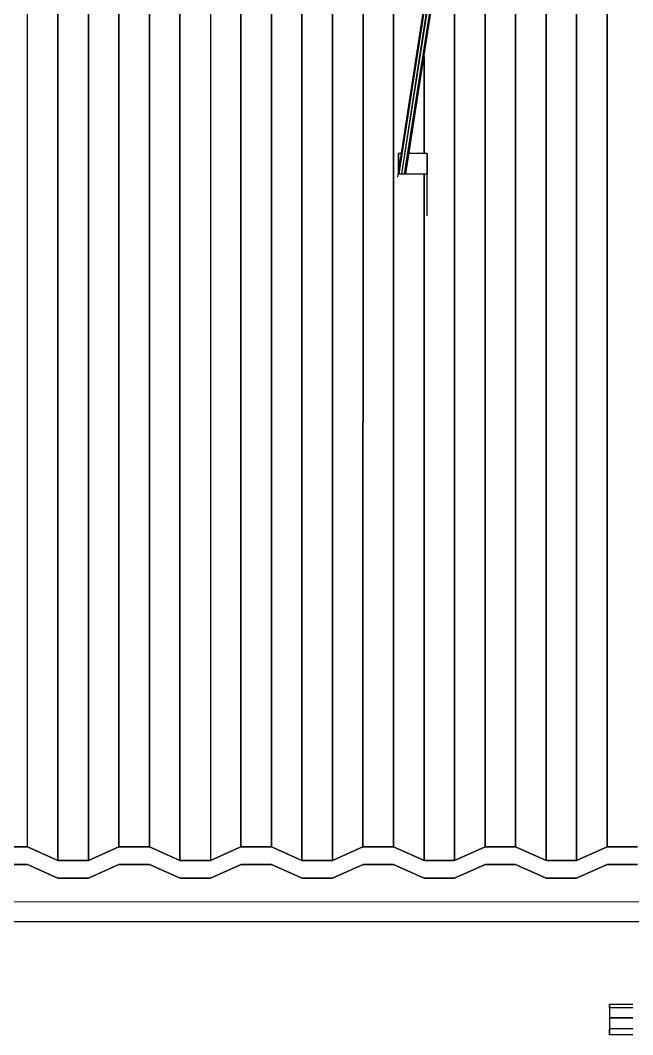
# Model space of a CAD drawing. Extents: x -32 to 51.8, y -51.6 to -5.5.
# Drawn here: x -18.566 to -16.846, y -27.618 to -24.769 of the extents above; entities that cross this region are included whole.
import ezdxf

# ---------------------------------------------------------------- set-up
doc = ezdxf.new("R2010")
doc.units = 0
doc.header["$MEASUREMENT"] = 0
doc.layers.get('0').update_dxf_attribs({"linetype": 'CONTINUOUS'})
doc.layers.add('hachures', color=5, linetype='CONTINUOUS')

msp = doc.modelspace()

# ---------------------------------------------------------------- linework, layer by layer
for p, q in [((-16.8622, -21.0532), (-17.5065, -25.2088)), ((-17.5023, -25.2008), (-16.8546, -21.0532)), ((-16.8622, -21.0532), (-17.5023, -25.2008)), ((-17.4945, -25.2008), (-16.8545, -21.0532)), ((-17.4944, -25.2008), (-16.8464, -21.0532)), ((-17.4864, -25.2008), (-16.8423, -21.0532)), ((-16.8463, -21.0532), (-17.4864, -25.2008)), ((-17.4828, -25.2008), (-16.8423, -21.0532)), ((-16.8707, -21.0919), (-17.5065, -25.2088)), ((-17.4319, -25.1438), (-17.4319, -24.8716)), ((-17.5034, -25.2008), (-17.5034, -25.1438)), ((-17.4965, -25.1438), (-17.5034, -25.1438)), ((-17.5034, -25.1438), (-17.5034, -25.2008)), ((-17.4234, -25.1438), (-17.474, -25.1438)), ((-17.4234, -25.2008), (-17.4234, -25.1438)), ((-17.4234, -25.1438), (-17.4234, -25.2008)), ((-17.5034, -25.2008), (-17.4234, -25.2008)), ((-17.4234, -25.3183), (-17.4234, -25.2008)), ((-18.6319, -27.0912), (-18.5462, -27.0912)), ((-18.5462, -27.0912), (-18.6319, -27.0912)), ((-18.5462, -27.0912), (-18.4605, -27.1295)), ((-18.4605, -27.1295), (-18.5462, -27.0912)), ((-18.3748, -27.1295), (-18.2891, -27.0912)), ((-18.2891, -27.0912), (-18.3748, -27.1295)), ((-18.2891, -27.0912), (-18.2034, -27.0912)), ((-18.2891, -27.0912), (-18.2891, -27.0912)), ((-18.2034, -27.0912), (-18.2891, -27.0912)), ((-18.2034, -27.0912), (-18.1177, -27.1295)), ((-18.2034, -27.0912), (-18.2034, -27.0912)), ((-18.1177, -27.1295), (-18.2034, -27.0912)), ((-18.0319, -27.1295), (-17.9462, -27.0911)), ((-17.9462, -27.0912), (-18.0319, -27.1295)), ((-17.9462, -27.0911), (-17.8605, -27.0911)), ((-17.9462, -27.0912), (-17.9462, -27.0911)), ((-17.8605, -27.0912), (-17.9462, -27.0912)), ((-17.8605, -27.0911), (-17.7748, -27.1295)), ((-17.8605, -27.0912), (-17.8605, -27.0911)), ((-17.7748, -27.1295), (-17.8605, -27.0912)), ((-17.6891, -27.1295), (-17.6034, -27.0911)), ((-17.6034, -27.0912), (-17.6891, -27.1295)), ((-17.6034, -27.0912), (-17.6034, -27.0911)), ((-17.6034, -27.0911), (-17.5177, -27.0911)), ((-17.5177, -27.0912), (-17.6034, -27.0912)), ((-17.5177, -27.0912), (-17.5177, -27.0911)), ((-17.5177, -27.0911), (-17.4319, -27.1295)), ((-17.4319, -27.1295), (-17.5177, -27.0912)), ((-17.3462, -27.1295), (-17.2605, -27.0911)), ((-17.2605, -27.0912), (-17.3462, -27.1295)), ((-17.2605, -27.0912), (-17.2605, -27.0911)), ((-17.2605, -27.0911), (-17.1748, -27.0911)), ((-17.1748, -27.0912), (-17.2605, -27.0912)), ((-17.1748, -27.0912), (-17.1748, -27.0911)), ((-17.1748, -27.0911), (-17.0891, -27.1295)), ((-17.0891, -27.1295), (-17.1748, -27.0912)), ((-17.0034, -27.1295), (-16.9177, -27.0911)), ((-16.9177, -27.0912), (-17.0034, -27.1295)), ((-16.9177, -27.0912), (-16.9177, -27.0911)), ((-16.9177, -27.0911), (-16.8319, -27.0911)), ((-16.8319, -27.0912), (-16.9177, -27.0912)), ((-18.5461, -27.1403), (-18.6318, -27.1403)), ((-18.6318, -27.1403), (-18.5461, -27.1403)), ((-18.4604, -27.1787), (-18.5461, -27.1403)), ((-18.5461, -27.1403), (-18.5461, -27.1403)), ((-18.5461, -27.1403), (-18.4604, -27.1787)), ((-18.5461, -27.1403), (-18.5461, -27.1403)), ((-18.4605, -27.1295), (-18.3748, -27.1295)), ((-18.4605, -27.1295), (-18.4605, -27.1295)), ((-18.3748, -27.1295), (-18.4605, -27.1295)), ((-18.289, -27.1403), (-18.3747, -27.1787)), ((-18.3747, -27.1787), (-18.289, -27.1403)), ((-18.2033, -27.1403), (-18.289, -27.1403)), ((-18.289, -27.1403), (-18.289, -27.1403)), ((-18.289, -27.1403), (-18.289, -27.1403)), ((-18.289, -27.1403), (-18.2033, -27.1403)), ((-18.1175, -27.1787), (-18.2033, -27.1403)), ((-18.2033, -27.1403), (-18.2033, -27.1403)), ((-18.2033, -27.1403), (-18.1175, -27.1787)), ((-18.2033, -27.1403), (-18.2033, -27.1403)), ((-18.1177, -27.1295), (-18.0319, -27.1295)), ((-18.1177, -27.1295), (-18.1177, -27.1295)), ((-18.0319, -27.1295), (-18.1177, -27.1295)), ((-17.9461, -27.1403), (-18.0318, -27.1787)), ((-18.0318, -27.1787), (-17.9461, -27.1403)), ((-17.8604, -27.1403), (-17.9461, -27.1403)), ((-17.9461, -27.1403), (-17.9461, -27.1403)), ((-17.9461, -27.1403), (-17.8604, -27.1403)), ((-17.9461, -27.1403), (-17.9461, -27.1403)), ((-17.7747, -27.1787), (-17.8604, -27.1403)), ((-17.8604, -27.1403), (-17.8604, -27.1403)), ((-17.8604, -27.1403), (-17.7747, -27.1787)), ((-17.8604, -27.1403), (-17.8604, -27.1403)), ((-17.7748, -27.1295), (-17.6891, -27.1295)), ((-17.7748, -27.1295), (-17.7748, -27.1295)), ((-17.6891, -27.1295), (-17.7748, -27.1295)), ((-17.6033, -27.1403), (-17.689, -27.1787)), ((-17.689, -27.1787), (-17.6033, -27.1404)), ((-17.5175, -27.1403), (-17.6033, -27.1403)), ((-17.6033, -27.1403), (-17.6033, -27.1404)), ((-17.6033, -27.1404), (-17.6033, -27.1403)), ((-17.6033, -27.1404), (-17.5175, -27.1404)), ((-17.4318, -27.1787), (-17.5175, -27.1403)), ((-17.5175, -27.1403), (-17.5175, -27.1404)), ((-17.5175, -27.1404), (-17.5175, -27.1403)), ((-17.5175, -27.1404), (-17.4318, -27.1787)), ((-17.4319, -27.1295), (-17.4319, -27.1295)), ((-17.3462, -27.1295), (-17.4319, -27.1295)), ((-17.4319, -27.1295), (-17.3462, -27.1295)), ((-17.3462, -27.1295), (-17.3462, -27.1295)), ((-17.2604, -27.1403), (-17.3461, -27.1787)), ((-17.3461, -27.1787), (-17.2604, -27.1404)), ((-17.1747, -27.1403), (-17.2604, -27.1403)), ((-17.2604, -27.1403), (-17.2604, -27.1404)), ((-17.2604, -27.1404), (-17.2604, -27.1403)), ((-17.2604, -27.1404), (-17.1747, -27.1404)), ((-17.089, -27.1787), (-17.1747, -27.1403)), ((-17.1747, -27.1403), (-17.1747, -27.1404)), ((-17.1747, -27.1404), (-17.089, -27.1787)), ((-17.0891, -27.1295), (-17.0891, -27.1295)), ((-17.0034, -27.1295), (-17.0891, -27.1295)), ((-17.0891, -27.1295), (-17.0034, -27.1295)), ((-17.0034, -27.1295), (-17.0034, -27.1295)), ((-16.9175, -27.1403), (-17.0033, -27.1787)), ((-17.0033, -27.1787), (-16.9175, -27.1404)), ((-16.8318, -27.1403), (-16.9175, -27.1403)), ((-16.9175, -27.1403), (-16.9175, -27.1404)), ((-16.9175, -27.1404), (-16.9175, -27.1403)), ((-16.9175, -27.1404), (-16.8318, -27.1404)), ((-18.3747, -27.1787), (-18.4604, -27.1787)), ((-18.4604, -27.1787), (-18.4604, -27.1787)), ((-18.4604, -27.1787), (-18.3747, -27.1787)), ((-18.4604, -27.1787), (-18.4604, -27.1787)), ((-18.3747, -27.1787), (-18.3747, -27.1787)), ((-18.0318, -27.1787), (-18.1175, -27.1787)), ((-18.1175, -27.1787), (-18.1175, -27.1787)), ((-18.1175, -27.1787), (-18.0318, -27.1787)), ((-18.1175, -27.1787), (-18.1175, -27.1787)), ((-18.0318, -27.1787), (-18.0318, -27.1787)), ((-17.689, -27.1787), (-17.7747, -27.1787)), ((-17.7747, -27.1787), (-17.7747, -27.1787)), ((-17.7747, -27.1787), (-17.689, -27.1787)), ((-17.7747, -27.1787), (-17.7747, -27.1787)), ((-17.689, -27.1787), (-17.689, -27.1787)), ((-17.3461, -27.1787), (-17.4318, -27.1787)), ((-17.4318, -27.1787), (-17.4318, -27.1787)), ((-17.4318, -27.1787), (-17.3461, -27.1787)), ((-17.4318, -27.1787), (-17.4318, -27.1787)), ((-17.3461, -27.1787), (-17.3461, -27.1787)), ((-17.3461, -27.1787), (-17.3461, -27.1787)), ((-17.0033, -27.1787), (-17.089, -27.1787)), ((-17.089, -27.1787), (-17.089, -27.1787)), ((-17.089, -27.1787), (-17.089, -27.1787)), ((-17.089, -27.1787), (-17.0033, -27.1787)), ((-17.0033, -27.1787), (-17.0033, -27.1787)), ((-17.0033, -27.1787), (-17.0033, -27.1787)), ((-18.6234, -27.2447), (-14.7834, -27.2448)), ((-14.7834, -27.3017), (-18.6234, -27.3017)), ((-16.9111, -27.5337), (-16.9111, -27.5423)), ((-16.9111, -27.5423), (-16.9111, -27.5337)), ((-16.8448, -27.5337), (-16.9111, -27.5337)), ((-16.9111, -27.5423), (-16.9111, -27.5706)), ((-16.9111, -27.5423), (-16.8448, -27.5423)), ((-16.9111, -27.5706), (-16.8448, -27.5706)), ((-16.9111, -27.5706), (-16.9111, -27.6022)), ((-16.8448, -27.5706), (-16.9111, -27.5706)), ((-16.8448, -27.6022), (-16.9111, -27.6022)), ((-16.9111, -27.6184), (-16.9111, -27.6022)), ((-16.9111, -27.6022), (-16.9111, -27.6184)), ((-16.8448, -27.6184), (-16.9111, -27.6184))]:
    msp.add_line(p, q)
at = {"layer": 'hachures'}
for p, q in [((-18.5462, -27.0912), (-18.5462, -21.3433)), ((-18.2891, -27.0912), (-18.289, -21.3433)), ((-18.289, -21.3433), (-18.2891, -27.0912)), ((-18.2034, -27.0912), (-18.2033, -21.3433)), ((-18.2033, -21.3433), (-18.2034, -27.0912)), ((-17.9462, -27.0911), (-17.9462, -21.3433)), ((-17.9462, -21.3433), (-17.9462, -27.0912)), ((-17.8605, -27.0911), (-17.8605, -21.3433)), ((-17.8605, -21.3433), (-17.8605, -27.0912)), ((-17.6034, -27.0911), (-17.6033, -21.3433)), ((-17.6033, -21.3433), (-17.6034, -27.0912)), ((-17.5177, -27.0911), (-17.5176, -21.3433)), ((-17.5176, -21.3433), (-17.5177, -27.0912)), ((-18.4605, -27.1295), (-18.4605, -21.3816)), ((-18.4605, -21.3816), (-18.4605, -27.1295)), ((-18.3748, -27.1295), (-18.3748, -21.3816)), ((-18.3748, -21.3816), (-18.3748, -27.1295)), ((-18.1177, -27.1295), (-18.1176, -21.3816)), ((-18.1176, -21.3816), (-18.1177, -27.1295)), ((-18.0319, -21.3816), (-18.0319, -27.1295)), ((-17.7748, -27.1295), (-17.7748, -21.3816)), ((-17.7748, -21.3816), (-17.7748, -27.1295)), ((-17.6891, -27.1295), (-17.689, -21.3816)), ((-17.689, -21.3816), (-17.6891, -27.1295)), ((-16.9177, -27.0911), (-16.9176, -21.5412)), ((-16.9176, -21.5412), (-16.9177, -27.0912)), ((-17.0034, -27.1295), (-17.0033, -22.0962)), ((-17.0033, -22.0962), (-17.0034, -27.1295)), ((-17.0891, -27.1295), (-17.0891, -22.6513)), ((-17.0891, -22.6513), (-17.0891, -27.1295)), ((-17.1748, -27.0911), (-17.1748, -23.2064)), ((-17.1748, -23.2064), (-17.1748, -27.0912)), ((-17.2605, -27.0911), (-17.2605, -23.7614)), ((-17.2605, -23.7614), (-17.2605, -27.0912)), ((-17.3462, -27.1295), (-17.3462, -24.3165)), ((-17.3462, -24.3165), (-17.3462, -27.1295)), ((-17.4319, -24.8716), (-17.4319, -25.1438)), ((-17.4319, -27.1295), (-17.4319, -25.2008)), ((-17.4319, -25.2008), (-17.4319, -27.1295))]:
    msp.add_line(p, q, dxfattribs=at)

doc.saveas('drawing.dxf')
